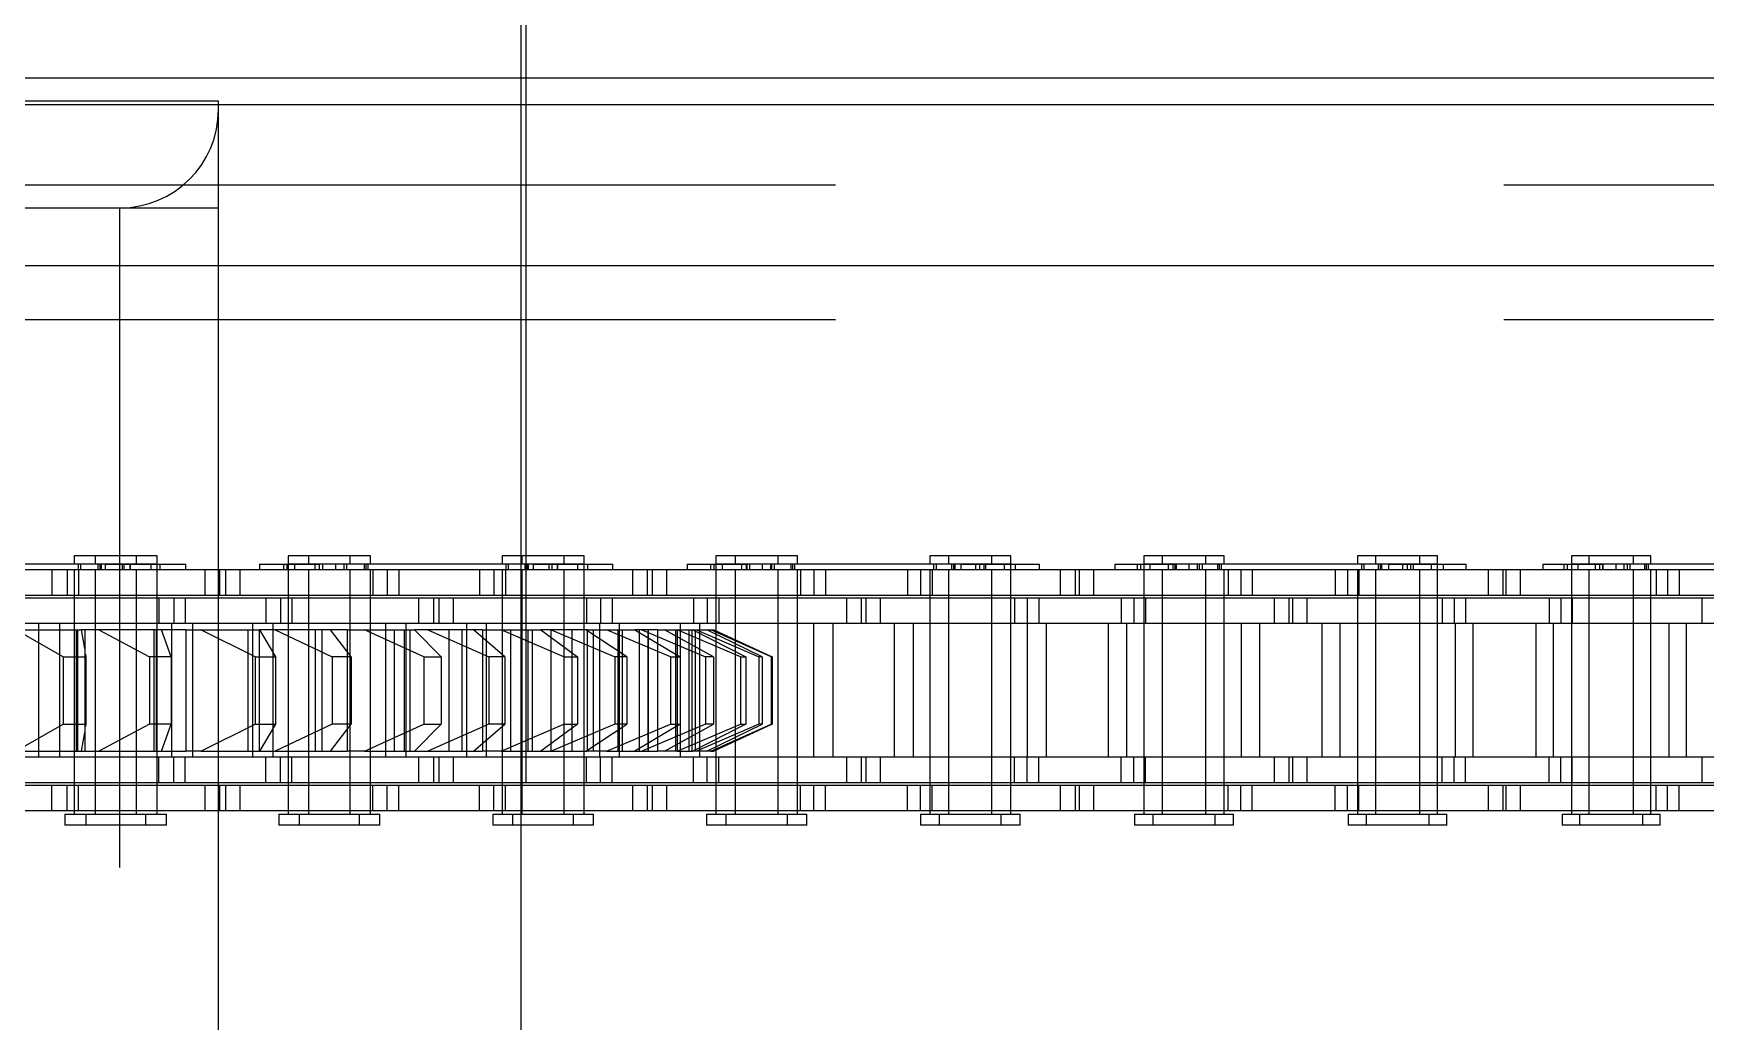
# Model space of a CAD drawing. Header units: metres. Extents: x 0 to 21025, y 0 to 14850.
# Drawn here: x 2113.6 to 2212.8, y 9281.7 to 9340.4 of the extents above; entities that cross this region are included whole.
import ezdxf

# ---------------------------------------------------------------- set-up
doc = ezdxf.new("R2010")
doc.units = ezdxf.units.M
doc.header["$LTSCALE"] = 25
doc.linetypes.add('HIDDEN2', pattern=[4.7625, 3.175, -1.5875])
for name, color, linetype in [('SL1', 8, 'Continuous'), ('SL4', 4, 'Continuous'), ('ST1', 7, 'HIDDEN2')]:
    doc.layers.add(name, color=color, linetype=linetype)

msp = doc.modelspace()

# ---------------------------------------------------------------- linework, layer by layer
at = {"layer": 'SL1'}
msp.add_line((2142.517, 9229.634), (2142.517, 9379.634), dxfattribs=at)
at = {"layer": 'SL4'}
for p, q in [((2251.996, 9337.741), (1961.996, 9337.741)), ((2875.564, 9336.149), (1925.562, 9336.149)), ((2085.802, 9326.624), (2875.564, 9326.624))]:
    msp.add_line(p, q, dxfattribs=at)
at = {"layer": 'ST1'}
for p, q in [((2142.802, 9375.249), (2142.802, 9261.149)), ((2248.996, 9337.741), (1961.996, 9337.741)), ((2124.552, 9336.384), (2061.052, 9336.384)), ((2124.552, 9261.149), (2124.552, 9336.384)), ((2875.564, 9331.386), (1875.564, 9331.386)), ((2073.252, 9330.034), (2118.702, 9330.034)), ((2118.702, 9330.034), (2124.552, 9330.034)), ((2118.702, 9052.734), (2118.702, 9330.034)), ((2085.802, 9326.624), (2875.564, 9326.624)), ((2875.564, 9323.386), (1875.564, 9323.386)), ((2117.831, 9308.873), (2105.131, 9308.873)), ((2119.676, 9309.384), (2115.986, 9309.384)), ((2115.986, 9309.384), (2115.986, 9308.91)), ((2115.986, 9308.91), (2119.676, 9308.91)), ((2116.212, 9308.873), (2116.212, 9308.541)), ((2116.355, 9308.91), (2116.355, 9308.541)), ((2117.225, 9309.384), (2117.225, 9308.91)), ((2117.394, 9308.873), (2117.394, 9308.541)), ((2117.516, 9308.873), (2117.516, 9308.541)), ((2117.594, 9308.91), (2117.594, 9308.541)), ((2117.831, 9308.873), (2117.831, 9308.541)), ((2117.831, 9308.873), (2121.061, 9308.873)), ((2118.826, 9308.873), (2118.826, 9308.541)), ((2118.938, 9308.873), (2118.938, 9308.541)), ((2119.307, 9308.541), (2119.307, 9308.91)), ((2119.314, 9308.873), (2119.314, 9308.541)), ((2120.915, 9309.384), (2119.676, 9309.384)), ((2119.676, 9308.91), (2119.676, 9309.384)), ((2119.676, 9308.91), (2120.911, 9308.91)), ((2120.546, 9308.541), (2120.546, 9308.91)), ((2120.911, 9308.91), (2120.915, 9308.91)), ((2120.915, 9308.91), (2120.915, 9309.384)), ((2120.915, 9307.021), (2120.915, 9308.873)), ((2121.061, 9308.873), (2122.622, 9308.873)), ((2121.061, 9308.873), (2121.061, 9308.541)), ((2122.622, 9308.541), (2122.622, 9308.873)), ((2126.979, 9308.873), (2130.531, 9308.873)), ((2126.979, 9308.873), (2126.979, 9308.541)), ((2128.416, 9308.873), (2128.416, 9308.541)), ((2128.618, 9308.873), (2128.618, 9308.541)), ((2132.376, 9309.384), (2128.686, 9309.384)), ((2128.686, 9309.384), (2128.686, 9308.91)), ((2128.686, 9308.91), (2132.376, 9308.91)), ((2128.686, 9308.873), (2128.686, 9307.021)), ((2129.055, 9308.91), (2129.055, 9308.541)), ((2129.895, 9309.384), (2129.895, 9308.91)), ((2130.264, 9308.91), (2130.264, 9308.541)), ((2130.531, 9308.873), (2130.531, 9308.541)), ((2143.231, 9308.873), (2130.531, 9308.873)), ((2130.534, 9308.873), (2130.534, 9308.541)), ((2130.737, 9308.873), (2130.737, 9308.541)), ((2131.496, 9308.873), (2131.496, 9308.541)), ((2131.984, 9308.873), (2131.984, 9308.541)), ((2132.007, 9308.541), (2132.007, 9308.91)), ((2132.15, 9308.873), (2132.15, 9308.541)), ((2133.585, 9309.384), (2132.376, 9309.384)), ((2132.376, 9308.91), (2132.376, 9309.384)), ((2132.376, 9308.91), (2133.581, 9308.91)), ((2133.216, 9308.541), (2133.216, 9308.91)), ((2133.294, 9308.873), (2133.294, 9308.541)), ((2133.416, 9308.873), (2133.416, 9308.541)), ((2133.581, 9308.91), (2133.585, 9308.91)), ((2133.585, 9308.91), (2133.585, 9309.384)), ((2145.076, 9309.384), (2141.386, 9309.384)), ((2141.386, 9309.384), (2141.386, 9308.91)), ((2141.386, 9308.91), (2145.076, 9308.91)), ((2141.612, 9308.873), (2141.612, 9308.541)), ((2141.755, 9308.91), (2141.755, 9308.541)), ((2142.565, 9309.384), (2142.565, 9308.91)), ((2142.734, 9308.873), (2142.734, 9308.541)), ((2142.856, 9308.873), (2142.856, 9308.541)), ((2142.934, 9308.91), (2142.934, 9308.541)), ((2143.231, 9308.873), (2143.231, 9308.541)), ((2143.231, 9308.873), (2146.461, 9308.873)), ((2144.166, 9308.873), (2144.166, 9308.541)), ((2144.338, 9308.873), (2144.338, 9308.541)), ((2144.654, 9308.873), (2144.654, 9308.541)), ((2144.707, 9308.541), (2144.707, 9308.91)), ((2146.255, 9309.384), (2145.076, 9309.384)), ((2145.076, 9308.91), (2145.076, 9309.384)), ((2145.076, 9308.91), (2146.251, 9308.91)), ((2145.886, 9308.541), (2145.886, 9308.91)), ((2146.251, 9308.91), (2146.255, 9308.91)), ((2146.255, 9308.91), (2146.255, 9309.384)), ((2146.255, 9307.021), (2146.255, 9308.873)), ((2146.461, 9308.873), (2146.461, 9308.541)), ((2146.461, 9308.873), (2147.962, 9308.873)), ((2147.962, 9308.541), (2147.962, 9308.873)), ((2152.379, 9308.873), (2155.931, 9308.873)), ((2152.379, 9308.873), (2152.379, 9308.541)), ((2153.756, 9308.873), (2153.756, 9308.541)), ((2153.958, 9308.873), (2153.958, 9308.541)), ((2157.776, 9309.384), (2154.086, 9309.384)), ((2154.086, 9309.384), (2154.086, 9308.91)), ((2154.086, 9308.91), (2157.776, 9308.91)), ((2154.086, 9308.873), (2154.086, 9307.021)), ((2154.455, 9308.91), (2154.455, 9308.541)), ((2155.235, 9309.384), (2155.235, 9308.91)), ((2155.604, 9308.91), (2155.604, 9308.541)), ((2155.874, 9308.873), (2155.874, 9308.541)), ((2155.931, 9308.873), (2155.931, 9308.541)), ((2168.631, 9308.873), (2155.931, 9308.873)), ((2156.077, 9308.873), (2156.077, 9308.541)), ((2156.836, 9308.873), (2156.836, 9308.541)), ((2157.324, 9308.873), (2157.324, 9308.541)), ((2157.407, 9308.541), (2157.407, 9308.91)), ((2157.55, 9308.873), (2157.55, 9308.541)), ((2158.925, 9309.384), (2157.776, 9309.384)), ((2157.776, 9308.91), (2157.776, 9309.384)), ((2157.776, 9308.91), (2158.921, 9308.91)), ((2158.556, 9308.541), (2158.556, 9308.91)), ((2158.635, 9308.873), (2158.635, 9308.541)), ((2158.756, 9308.873), (2158.756, 9308.541)), ((2158.921, 9308.91), (2158.925, 9308.91)), ((2158.925, 9308.91), (2158.925, 9309.384)), ((2170.476, 9309.384), (2166.786, 9309.384)), ((2166.786, 9309.384), (2166.786, 9308.91)), ((2166.786, 9308.91), (2170.476, 9308.91)), ((2167.012, 9308.873), (2167.012, 9308.541)), ((2167.155, 9308.91), (2167.155, 9308.541)), ((2167.905, 9309.384), (2167.905, 9308.91)), ((2168.074, 9308.873), (2168.074, 9308.541)), ((2168.196, 9308.873), (2168.196, 9308.541)), ((2168.274, 9308.91), (2168.274, 9308.541)), ((2168.631, 9308.873), (2168.631, 9308.541)), ((2168.631, 9308.873), (2171.861, 9308.873)), ((2169.506, 9308.873), (2169.506, 9308.541)), ((2169.738, 9308.873), (2169.738, 9308.541)), ((2169.994, 9308.873), (2169.994, 9308.541)), ((2170.107, 9308.541), (2170.107, 9308.91)), ((2171.595, 9309.384), (2170.476, 9309.384)), ((2170.476, 9308.91), (2170.476, 9309.384)), ((2170.476, 9308.91), (2171.591, 9308.91)), ((2171.226, 9308.541), (2171.226, 9308.91)), ((2171.591, 9308.91), (2171.595, 9308.91)), ((2171.595, 9308.91), (2171.595, 9309.384)), ((2171.595, 9307.021), (2171.595, 9308.873)), ((2171.861, 9308.873), (2171.861, 9308.541)), ((2171.861, 9308.873), (2173.302, 9308.873)), ((2173.302, 9308.541), (2173.302, 9308.873)), ((2177.779, 9308.873), (2181.331, 9308.873)), ((2177.779, 9308.873), (2177.779, 9308.541)), ((2179.096, 9308.873), (2179.096, 9308.541)), ((2179.298, 9308.873), (2179.298, 9308.541)), ((2183.176, 9309.384), (2179.486, 9309.384)), ((2179.486, 9309.384), (2179.486, 9308.91)), ((2179.486, 9308.91), (2183.176, 9308.91)), ((2179.486, 9308.873), (2179.486, 9307.021)), ((2179.855, 9308.91), (2179.855, 9308.541)), ((2180.575, 9309.384), (2180.575, 9308.91)), ((2180.944, 9308.91), (2180.944, 9308.541)), ((2181.214, 9308.873), (2181.214, 9308.541)), ((2181.331, 9308.873), (2181.331, 9308.541)), ((2194.031, 9308.873), (2181.331, 9308.873)), ((2181.417, 9308.873), (2181.417, 9308.541)), ((2182.176, 9308.873), (2182.176, 9308.541)), ((2182.664, 9308.873), (2182.664, 9308.541)), ((2182.807, 9308.541), (2182.807, 9308.91)), ((2182.95, 9308.873), (2182.95, 9308.541)), ((2184.265, 9309.384), (2183.176, 9309.384)), ((2183.176, 9308.91), (2183.176, 9309.384)), ((2183.176, 9308.91), (2184.261, 9308.91)), ((2183.896, 9308.541), (2183.896, 9308.91)), ((2183.975, 9308.873), (2183.975, 9308.541)), ((2184.096, 9308.873), (2184.096, 9308.541)), ((2184.261, 9308.91), (2184.265, 9308.91)), ((2184.265, 9308.91), (2184.265, 9309.384)), ((2195.876, 9309.384), (2192.186, 9309.384)), ((2192.186, 9309.384), (2192.186, 9308.91)), ((2192.186, 9308.91), (2195.876, 9308.91)), ((2192.412, 9308.873), (2192.412, 9308.541)), ((2192.555, 9308.91), (2192.555, 9308.541)), ((2193.245, 9309.384), (2193.245, 9308.91)), ((2193.414, 9308.873), (2193.414, 9308.541)), ((2193.536, 9308.873), (2193.536, 9308.541)), ((2193.614, 9308.91), (2193.614, 9308.541)), ((2194.031, 9308.873), (2194.031, 9308.541)), ((2194.031, 9308.873), (2197.261, 9308.873)), ((2194.846, 9308.873), (2194.846, 9308.541)), ((2195.138, 9308.873), (2195.138, 9308.541)), ((2195.334, 9308.873), (2195.334, 9308.541)), ((2195.507, 9308.541), (2195.507, 9308.91)), ((2196.935, 9309.384), (2195.876, 9309.384)), ((2195.876, 9308.91), (2195.876, 9309.384)), ((2195.876, 9308.91), (2196.931, 9308.91)), ((2196.566, 9308.541), (2196.566, 9308.91)), ((2196.931, 9308.91), (2196.935, 9308.91)), ((2196.935, 9308.91), (2196.935, 9309.384)), ((2196.935, 9307.021), (2196.935, 9308.873)), ((2197.261, 9308.873), (2198.642, 9308.873)), ((2197.261, 9308.873), (2197.261, 9308.541)), ((2198.642, 9308.541), (2198.642, 9308.873)), ((2203.179, 9308.873), (2206.731, 9308.873)), ((2203.179, 9308.873), (2203.179, 9308.541)), ((2204.436, 9308.873), (2204.436, 9308.541)), ((2204.638, 9308.873), (2204.638, 9308.541)), ((2208.576, 9309.384), (2204.886, 9309.384)), ((2204.886, 9309.384), (2204.886, 9308.91)), ((2204.886, 9308.91), (2208.576, 9308.91)), ((2204.886, 9308.873), (2204.886, 9307.021)), ((2205.255, 9308.91), (2205.255, 9308.541)), ((2205.915, 9309.384), (2205.915, 9308.91)), ((2206.284, 9308.91), (2206.284, 9308.541)), ((2206.554, 9308.873), (2206.554, 9308.541)), ((2206.731, 9308.873), (2206.731, 9308.541)), ((2219.431, 9308.873), (2206.731, 9308.873)), ((2206.757, 9308.873), (2206.757, 9308.541)), ((2207.516, 9308.873), (2207.516, 9308.541)), ((2208.004, 9308.873), (2208.004, 9308.541)), ((2208.207, 9308.541), (2208.207, 9308.91)), ((2208.35, 9308.873), (2208.35, 9308.541)), ((2209.605, 9309.384), (2208.576, 9309.384)), ((2208.576, 9308.91), (2208.576, 9309.384)), ((2208.576, 9308.91), (2209.601, 9308.91)), ((2209.236, 9308.541), (2209.236, 9308.91)), ((2209.315, 9308.873), (2209.315, 9308.541)), ((2209.436, 9308.873), (2209.436, 9308.541)), ((2209.601, 9308.91), (2209.605, 9308.91)), ((2209.605, 9308.91), (2209.605, 9309.384)), ((2114.656, 9308.541), (2108.306, 9308.541)), ((2114.656, 9308.541), (2114.656, 9307.021)), ((2123.751, 9308.541), (2114.656, 9308.541)), ((2115.559, 9308.541), (2115.559, 9307.021)), ((2115.986, 9308.541), (2115.986, 9307.021)), ((2115.986, 9308.541), (2115.986, 9294.042)), ((2116.246, 9308.541), (2116.246, 9307.021)), ((2117.225, 9308.541), (2117.225, 9307.021)), ((2117.225, 9308.541), (2117.225, 9294.042)), ((2119.676, 9307.021), (2119.676, 9308.541)), ((2119.676, 9294.042), (2119.676, 9308.541)), ((2120.915, 9294.042), (2120.915, 9308.541)), ((2124.611, 9308.541), (2123.751, 9308.541)), ((2123.751, 9307.021), (2123.751, 9308.541)), ((2133.706, 9308.541), (2124.611, 9308.541)), ((2124.611, 9308.541), (2124.611, 9307.021)), ((2124.99, 9307.021), (2124.99, 9308.541)), ((2125.82, 9308.541), (2125.82, 9307.021)), ((2128.686, 9308.541), (2128.686, 9294.042)), ((2129.895, 9308.541), (2129.895, 9307.021)), ((2129.895, 9308.541), (2129.895, 9294.042)), ((2132.376, 9307.021), (2132.376, 9308.541)), ((2132.376, 9294.042), (2132.376, 9308.541)), ((2133.585, 9307.021), (2133.585, 9308.541)), ((2133.585, 9294.042), (2133.585, 9308.541)), ((2133.706, 9308.541), (2133.706, 9307.021)), ((2140.056, 9308.541), (2133.706, 9308.541)), ((2134.564, 9308.541), (2134.564, 9307.021)), ((2135.251, 9308.541), (2135.251, 9307.021)), ((2140.056, 9308.541), (2140.056, 9307.021)), ((2149.151, 9308.541), (2140.056, 9308.541)), ((2140.899, 9308.541), (2140.899, 9307.021)), ((2141.386, 9308.541), (2141.386, 9307.021)), ((2141.386, 9308.541), (2141.386, 9294.042)), ((2141.586, 9308.541), (2141.586, 9307.021)), ((2142.565, 9308.541), (2142.565, 9307.021)), ((2142.565, 9308.541), (2142.565, 9294.042)), ((2145.076, 9307.021), (2145.076, 9308.541)), ((2145.076, 9294.042), (2145.076, 9308.541)), ((2146.255, 9294.042), (2146.255, 9308.541)), ((2150.011, 9308.541), (2149.151, 9308.541)), ((2149.151, 9307.021), (2149.151, 9308.541)), ((2159.106, 9308.541), (2150.011, 9308.541)), ((2150.011, 9308.541), (2150.011, 9307.021)), ((2150.33, 9307.021), (2150.33, 9308.541)), ((2151.16, 9308.541), (2151.16, 9307.021)), ((2154.086, 9308.541), (2154.086, 9294.042)), ((2155.235, 9308.541), (2155.235, 9307.021)), ((2155.235, 9308.541), (2155.235, 9294.042)), ((2157.776, 9307.021), (2157.776, 9308.541)), ((2157.776, 9294.042), (2157.776, 9308.541)), ((2158.925, 9307.021), (2158.925, 9308.541)), ((2158.925, 9294.042), (2158.925, 9308.541)), ((2159.106, 9308.541), (2159.106, 9307.021)), ((2165.456, 9308.541), (2159.106, 9308.541)), ((2159.904, 9308.541), (2159.904, 9307.021)), ((2160.591, 9308.541), (2160.591, 9307.021)), ((2165.456, 9308.541), (2165.456, 9307.021)), ((2174.551, 9308.541), (2165.456, 9308.541)), ((2166.239, 9308.541), (2166.239, 9307.021)), ((2166.786, 9308.541), (2166.786, 9307.021)), ((2166.786, 9308.541), (2166.786, 9294.042)), ((2166.926, 9308.541), (2166.926, 9307.021)), ((2167.905, 9308.541), (2167.905, 9307.021)), ((2167.905, 9308.541), (2167.905, 9294.042)), ((2170.476, 9307.021), (2170.476, 9308.541)), ((2170.476, 9294.042), (2170.476, 9308.541)), ((2171.595, 9294.042), (2171.595, 9308.541)), ((2175.411, 9308.541), (2174.551, 9308.541)), ((2174.551, 9307.021), (2174.551, 9308.541)), ((2184.506, 9308.541), (2175.411, 9308.541)), ((2175.411, 9308.541), (2175.411, 9307.021)), ((2175.67, 9307.021), (2175.67, 9308.541)), ((2176.5, 9308.541), (2176.5, 9307.021)), ((2179.486, 9308.541), (2179.486, 9294.042)), ((2180.575, 9308.541), (2180.575, 9307.021)), ((2180.575, 9308.541), (2180.575, 9294.042)), ((2183.176, 9307.021), (2183.176, 9308.541)), ((2183.176, 9294.042), (2183.176, 9308.541)), ((2184.265, 9307.021), (2184.265, 9308.541)), ((2184.265, 9294.042), (2184.265, 9308.541)), ((2184.506, 9308.541), (2184.506, 9307.021)), ((2190.856, 9308.541), (2184.506, 9308.541)), ((2185.244, 9308.541), (2185.244, 9307.021)), ((2185.931, 9308.541), (2185.931, 9307.021)), ((2190.856, 9308.541), (2190.856, 9307.021)), ((2199.951, 9308.541), (2190.856, 9308.541)), ((2191.579, 9308.541), (2191.579, 9307.021)), ((2192.186, 9308.541), (2192.186, 9307.021)), ((2192.186, 9308.541), (2192.186, 9294.042)), ((2192.266, 9308.541), (2192.266, 9307.021)), ((2193.245, 9308.541), (2193.245, 9307.021)), ((2193.245, 9308.541), (2193.245, 9294.042)), ((2195.876, 9307.021), (2195.876, 9308.541)), ((2195.876, 9294.042), (2195.876, 9308.541)), ((2196.935, 9294.042), (2196.935, 9308.541)), ((2200.811, 9308.541), (2199.951, 9308.541)), ((2199.951, 9307.021), (2199.951, 9308.541)), ((2209.906, 9308.541), (2200.811, 9308.541)), ((2200.811, 9308.541), (2200.811, 9307.021)), ((2201.01, 9307.021), (2201.01, 9308.541)), ((2201.84, 9308.541), (2201.84, 9307.021)), ((2204.886, 9308.541), (2204.886, 9294.042)), ((2205.915, 9308.541), (2205.915, 9307.021)), ((2205.915, 9308.541), (2205.915, 9294.042)), ((2208.576, 9307.021), (2208.576, 9308.541)), ((2208.576, 9294.042), (2208.576, 9308.541)), ((2209.605, 9307.021), (2209.605, 9308.541)), ((2209.605, 9294.042), (2209.605, 9308.541)), ((2209.906, 9308.541), (2209.906, 9307.021)), ((2216.256, 9308.541), (2209.906, 9308.541)), ((2210.585, 9308.541), (2210.585, 9307.021)), ((2211.271, 9308.541), (2211.271, 9307.021)), ((2114.656, 9307.021), (2108.306, 9307.021)), ((2121.006, 9306.869), (2111.911, 9306.869)), ((2123.751, 9307.021), (2114.656, 9307.021)), ((2115.986, 9306.869), (2115.986, 9305.349)), ((2117.225, 9306.869), (2117.225, 9305.349)), ((2119.676, 9305.349), (2119.676, 9306.869)), ((2120.915, 9305.349), (2120.915, 9306.869)), ((2121.006, 9306.869), (2121.006, 9305.349)), ((2127.356, 9306.869), (2121.006, 9306.869)), ((2121.894, 9306.869), (2121.894, 9305.349)), ((2122.581, 9306.869), (2122.581, 9305.349)), ((2124.611, 9307.021), (2123.751, 9307.021)), ((2133.706, 9307.021), (2124.611, 9307.021)), ((2127.356, 9306.869), (2127.356, 9305.349)), ((2136.451, 9306.869), (2127.356, 9306.869)), ((2128.229, 9306.869), (2128.229, 9305.349)), ((2128.686, 9306.869), (2128.686, 9305.349)), ((2128.916, 9306.869), (2128.916, 9305.349)), ((2129.895, 9306.869), (2129.895, 9305.349)), ((2132.376, 9305.349), (2132.376, 9306.869)), ((2133.585, 9305.349), (2133.585, 9306.869)), ((2140.056, 9307.021), (2133.706, 9307.021)), ((2137.311, 9306.869), (2136.451, 9306.869)), ((2136.451, 9305.349), (2136.451, 9306.869)), ((2146.406, 9306.869), (2137.311, 9306.869)), ((2137.311, 9306.869), (2137.311, 9305.349)), ((2137.66, 9305.349), (2137.66, 9306.869)), ((2138.49, 9306.869), (2138.49, 9305.349)), ((2149.151, 9307.021), (2140.056, 9307.021)), ((2141.386, 9306.869), (2141.386, 9305.349)), ((2142.565, 9306.869), (2142.565, 9305.349)), ((2145.076, 9305.349), (2145.076, 9306.869)), ((2146.255, 9305.349), (2146.255, 9306.869)), ((2146.406, 9306.869), (2146.406, 9305.349)), ((2152.756, 9306.869), (2146.406, 9306.869)), ((2147.234, 9306.869), (2147.234, 9305.349)), ((2147.921, 9306.869), (2147.921, 9305.349)), ((2150.011, 9307.021), (2149.151, 9307.021)), ((2159.106, 9307.021), (2150.011, 9307.021)), ((2152.756, 9306.869), (2152.756, 9305.349)), ((2161.851, 9306.869), (2152.756, 9306.869)), ((2153.569, 9306.869), (2153.569, 9305.349)), ((2154.086, 9306.869), (2154.086, 9305.349)), ((2154.256, 9306.869), (2154.256, 9305.349)), ((2155.235, 9306.869), (2155.235, 9305.349)), ((2157.776, 9305.349), (2157.776, 9306.869)), ((2158.925, 9305.349), (2158.925, 9306.869)), ((2165.456, 9307.021), (2159.106, 9307.021)), ((2162.711, 9306.869), (2161.851, 9306.869)), ((2161.851, 9305.349), (2161.851, 9306.869)), ((2171.806, 9306.869), (2162.711, 9306.869)), ((2162.711, 9306.869), (2162.711, 9305.349)), ((2163, 9305.349), (2163, 9306.869)), ((2163.83, 9306.869), (2163.83, 9305.349)), ((2174.551, 9307.021), (2165.456, 9307.021)), ((2166.786, 9306.869), (2166.786, 9305.349)), ((2167.905, 9306.869), (2167.905, 9305.349)), ((2170.476, 9305.349), (2170.476, 9306.869)), ((2171.595, 9305.349), (2171.595, 9306.869)), ((2171.806, 9306.869), (2171.806, 9305.349)), ((2178.156, 9306.869), (2171.806, 9306.869)), ((2172.574, 9306.869), (2172.574, 9305.349)), ((2173.261, 9306.869), (2173.261, 9305.349)), ((2175.411, 9307.021), (2174.551, 9307.021)), ((2184.506, 9307.021), (2175.411, 9307.021)), ((2178.156, 9306.869), (2178.156, 9305.349)), ((2187.251, 9306.869), (2178.156, 9306.869)), ((2178.909, 9306.869), (2178.909, 9305.349)), ((2179.486, 9306.869), (2179.486, 9305.349)), ((2179.596, 9306.869), (2179.596, 9305.349)), ((2180.575, 9306.869), (2180.575, 9305.349)), ((2183.176, 9305.349), (2183.176, 9306.869)), ((2184.265, 9305.349), (2184.265, 9306.869)), ((2190.856, 9307.021), (2184.506, 9307.021)), ((2188.111, 9306.869), (2187.251, 9306.869)), ((2187.251, 9305.349), (2187.251, 9306.869)), ((2197.206, 9306.869), (2188.111, 9306.869)), ((2188.111, 9306.869), (2188.111, 9305.349)), ((2188.34, 9305.349), (2188.34, 9306.869)), ((2189.17, 9306.869), (2189.17, 9305.349)), ((2199.951, 9307.021), (2190.856, 9307.021)), ((2192.186, 9306.869), (2192.186, 9305.349)), ((2193.245, 9306.869), (2193.245, 9305.349)), ((2195.876, 9305.349), (2195.876, 9306.869)), ((2196.935, 9305.349), (2196.935, 9306.869)), ((2197.206, 9306.869), (2197.206, 9305.349)), ((2203.556, 9306.869), (2197.206, 9306.869)), ((2197.914, 9306.869), (2197.914, 9305.349)), ((2198.601, 9306.869), (2198.601, 9305.349)), ((2200.811, 9307.021), (2199.951, 9307.021)), ((2209.906, 9307.021), (2200.811, 9307.021)), ((2203.556, 9306.869), (2203.556, 9305.349)), ((2212.651, 9306.869), (2203.556, 9306.869)), ((2204.25, 9306.869), (2204.25, 9305.349)), ((2204.886, 9306.869), (2204.886, 9305.349)), ((2204.936, 9306.869), (2204.936, 9305.349)), ((2205.915, 9306.869), (2205.915, 9305.349)), ((2208.576, 9305.349), (2208.576, 9306.869)), ((2209.605, 9305.349), (2209.605, 9306.869)), ((2216.256, 9307.021), (2209.906, 9307.021)), ((2213.511, 9306.869), (2212.651, 9306.869)), ((2212.651, 9305.349), (2212.651, 9306.869)), ((2121.006, 9305.349), (2111.911, 9305.349)), ((2115.331, 9303.384), (2112.515, 9304.984)), ((2112.515, 9304.984), (2116.397, 9304.984)), ((2113.871, 9305.349), (2113.871, 9297.419)), ((2115.11, 9305.349), (2115.11, 9297.419)), ((2115.986, 9305.349), (2115.986, 9297.419)), ((2116.099, 9304.984), (2116.099, 9297.784)), ((2116.174, 9304.984), (2116.174, 9297.784)), ((2116.397, 9304.984), (2116.592, 9303.874)), ((2122.603, 9304.984), (2116.397, 9304.984)), ((2116.622, 9304.984), (2116.622, 9297.784)), ((2117.225, 9305.349), (2117.225, 9297.419)), ((2117.45, 9304.984), (2120.458, 9303.384)), ((2119.676, 9297.419), (2119.676, 9305.349)), ((2120.713, 9304.984), (2120.713, 9297.784)), ((2120.86, 9304.984), (2120.86, 9297.784)), ((2120.915, 9297.419), (2120.915, 9305.349)), ((2127.356, 9305.349), (2121.006, 9305.349)), ((2121.75, 9303.384), (2121.171, 9304.984)), ((2121.791, 9297.419), (2121.791, 9305.349)), ((2122.603, 9304.984), (2122.603, 9297.784)), ((2122.603, 9304.984), (2123.508, 9304.984)), ((2123.03, 9297.419), (2123.03, 9305.349)), ((2126.735, 9303.384), (2123.508, 9304.984)), ((2123.508, 9304.984), (2126.989, 9304.984)), ((2126.291, 9304.984), (2126.291, 9297.784)), ((2126.566, 9304.984), (2126.566, 9297.784)), ((2126.571, 9305.349), (2126.571, 9297.419)), ((2126.965, 9304.984), (2126.965, 9297.784)), ((2126.989, 9304.984), (2127.943, 9303.384)), ((2132.197, 9304.984), (2126.989, 9304.984)), ((2136.451, 9305.349), (2127.356, 9305.349)), ((2127.78, 9305.349), (2127.78, 9297.419)), ((2127.924, 9304.984), (2131.298, 9303.384)), ((2128.686, 9305.349), (2128.686, 9297.419)), ((2129.895, 9305.349), (2129.895, 9297.419)), ((2130.287, 9304.984), (2130.287, 9297.784)), ((2130.688, 9304.984), (2130.688, 9297.784)), ((2132.433, 9303.384), (2131.194, 9304.984)), ((2132.197, 9304.984), (2132.197, 9297.784)), ((2132.197, 9304.984), (2133.217, 9304.984)), ((2132.376, 9297.419), (2132.376, 9305.349)), ((2136.751, 9303.384), (2133.217, 9304.984)), ((2133.217, 9304.984), (2136.185, 9304.984)), ((2133.585, 9297.419), (2133.585, 9305.349)), ((2134.491, 9297.419), (2134.491, 9305.349)), ((2134.98, 9304.984), (2134.98, 9297.784)), ((2135.577, 9304.984), (2135.577, 9297.784)), ((2135.7, 9297.419), (2135.7, 9305.349)), ((2135.912, 9304.984), (2135.912, 9297.784)), ((2136.185, 9304.984), (2137.781, 9303.384)), ((2140.228, 9304.984), (2136.185, 9304.984)), ((2137.311, 9305.349), (2136.451, 9305.349)), ((2136.972, 9304.984), (2140.604, 9303.384)), ((2146.406, 9305.349), (2137.311, 9305.349)), ((2138.23, 9304.984), (2138.23, 9297.784)), ((2139.001, 9304.984), (2139.001, 9297.784)), ((2139.271, 9305.349), (2139.271, 9297.419)), ((2141.546, 9303.384), (2139.685, 9304.984)), ((2140.228, 9304.984), (2140.228, 9297.784)), ((2140.228, 9304.984), (2141.331, 9304.984)), ((2140.45, 9305.349), (2140.45, 9297.419)), ((2145.057, 9303.384), (2141.331, 9304.984)), ((2141.331, 9304.984), (2143.69, 9304.984)), ((2141.386, 9305.349), (2141.386, 9297.419)), ((2141.889, 9304.984), (2141.889, 9297.784)), ((2142.565, 9305.349), (2142.565, 9297.419)), ((2142.915, 9304.984), (2142.915, 9297.784)), ((2143.176, 9304.984), (2143.176, 9297.784)), ((2143.69, 9304.984), (2145.876, 9303.384)), ((2146.438, 9304.984), (2143.69, 9304.984)), ((2144.288, 9304.984), (2144.288, 9297.784)), ((2144.304, 9304.984), (2148.077, 9303.384)), ((2145.076, 9297.419), (2145.076, 9305.349)), ((2145.532, 9304.984), (2145.532, 9297.784)), ((2146.255, 9297.419), (2146.255, 9305.349)), ((2148.795, 9303.384), (2146.372, 9304.984)), ((2152.756, 9305.349), (2146.406, 9305.349)), ((2146.438, 9304.984), (2146.438, 9297.784)), ((2146.438, 9304.984), (2147.587, 9304.984)), ((2146.794, 9304.984), (2146.794, 9297.784)), ((2147.191, 9297.419), (2147.191, 9305.349)), ((2151.387, 9303.384), (2147.587, 9304.984)), ((2147.587, 9304.984), (2149.263, 9304.984)), ((2148.265, 9304.984), (2148.265, 9297.784)), ((2148.346, 9304.984), (2148.346, 9297.784)), ((2148.37, 9297.419), (2148.37, 9305.349)), ((2148.525, 9304.984), (2148.525, 9297.784)), ((2149.263, 9304.984), (2151.969, 9303.384)), ((2150.627, 9304.984), (2149.263, 9304.984)), ((2149.539, 9304.984), (2149.539, 9297.784)), ((2149.683, 9304.984), (2153.477, 9303.384)), ((2150.035, 9304.984), (2150.035, 9297.784)), ((2150.072, 9304.984), (2150.072, 9297.784)), ((2150.627, 9304.984), (2150.627, 9297.784)), ((2150.627, 9304.984), (2151.786, 9304.984)), ((2153.948, 9303.384), (2151.041, 9304.984)), ((2151.695, 9304.984), (2151.695, 9297.784)), ((2155.537, 9303.384), (2151.786, 9304.984)), ((2151.786, 9304.984), (2152.724, 9304.984)), ((2151.786, 9304.984), (2151.786, 9297.784)), ((2151.971, 9305.349), (2151.971, 9297.419)), ((2152.474, 9304.984), (2152.474, 9297.784)), ((2152.661, 9304.984), (2152.661, 9297.784)), ((2152.661, 9304.984), (2153.792, 9304.984)), ((2152.724, 9304.984), (2155.863, 9303.384)), ((2161.851, 9305.349), (2152.756, 9305.349)), ((2152.854, 9304.984), (2152.854, 9297.784)), ((2152.937, 9304.984), (2156.629, 9303.384)), ((2153.12, 9305.349), (2153.12, 9297.419)), ((2156.839, 9303.384), (2153.541, 9304.984)), ((2157.374, 9303.384), (2153.792, 9304.984)), ((2153.792, 9304.984), (2153.962, 9304.984)), ((2153.962, 9304.984), (2157.433, 9303.384)), ((2154.086, 9305.349), (2154.086, 9297.419)), ((2155.235, 9305.349), (2155.235, 9297.419)), ((2157.776, 9297.419), (2157.776, 9305.349)), ((2158.925, 9297.419), (2158.925, 9305.349)), ((2159.891, 9297.419), (2159.891, 9305.349)), ((2161.04, 9297.419), (2161.04, 9305.349)), ((2162.711, 9305.349), (2161.851, 9305.349)), ((2171.806, 9305.349), (2162.711, 9305.349)), ((2164.671, 9305.349), (2164.671, 9297.419)), ((2165.79, 9305.349), (2165.79, 9297.419)), ((2166.786, 9305.349), (2166.786, 9297.419)), ((2167.905, 9305.349), (2167.905, 9297.419)), ((2170.476, 9297.419), (2170.476, 9305.349)), ((2171.595, 9297.419), (2171.595, 9305.349)), ((2178.156, 9305.349), (2171.806, 9305.349)), ((2172.591, 9297.419), (2172.591, 9305.349)), ((2173.71, 9297.419), (2173.71, 9305.349)), ((2177.371, 9305.349), (2177.371, 9297.419)), ((2187.251, 9305.349), (2178.156, 9305.349)), ((2178.46, 9305.349), (2178.46, 9297.419)), ((2179.486, 9305.349), (2179.486, 9297.419)), ((2180.575, 9305.349), (2180.575, 9297.419)), ((2183.176, 9297.419), (2183.176, 9305.349)), ((2184.265, 9297.419), (2184.265, 9305.349)), ((2185.291, 9297.419), (2185.291, 9305.349)), ((2186.38, 9297.419), (2186.38, 9305.349)), ((2188.111, 9305.349), (2187.251, 9305.349)), ((2197.206, 9305.349), (2188.111, 9305.349)), ((2190.071, 9305.349), (2190.071, 9297.419)), ((2191.13, 9305.349), (2191.13, 9297.419)), ((2192.186, 9305.349), (2192.186, 9297.419)), ((2193.245, 9305.349), (2193.245, 9297.419)), ((2195.876, 9297.419), (2195.876, 9305.349)), ((2196.935, 9297.419), (2196.935, 9305.349)), ((2203.556, 9305.349), (2197.206, 9305.349)), ((2197.991, 9297.419), (2197.991, 9305.349)), ((2199.05, 9297.419), (2199.05, 9305.349)), ((2202.771, 9305.349), (2202.771, 9297.419)), ((2212.651, 9305.349), (2203.556, 9305.349)), ((2203.8, 9305.349), (2203.8, 9297.419)), ((2204.886, 9305.349), (2204.886, 9297.419)), ((2205.915, 9305.349), (2205.915, 9297.419)), ((2208.576, 9297.419), (2208.576, 9305.349)), ((2209.605, 9297.419), (2209.605, 9305.349)), ((2210.691, 9297.419), (2210.691, 9305.349)), ((2211.72, 9297.419), (2211.72, 9305.349)), ((2213.511, 9305.349), (2212.651, 9305.349)), ((2115.331, 9303.384), (2115.331, 9299.384)), ((2115.331, 9303.384), (2116.679, 9303.384)), ((2116.653, 9303.529), (2116.679, 9303.384)), ((2116.679, 9303.384), (2116.679, 9299.384)), ((2116.682, 9299.238), (2116.682, 9303.529)), ((2120.458, 9303.384), (2120.458, 9299.384)), ((2121.75, 9303.384), (2120.458, 9303.384)), ((2121.75, 9303.384), (2121.75, 9299.384)), ((2126.735, 9303.384), (2126.735, 9299.384)), ((2126.735, 9303.384), (2127.943, 9303.384)), ((2127.943, 9303.384), (2127.943, 9299.384)), ((2131.298, 9303.384), (2131.298, 9299.384)), ((2132.433, 9303.384), (2131.298, 9303.384)), ((2132.433, 9303.384), (2132.433, 9299.384)), ((2136.751, 9303.384), (2136.751, 9299.384)), ((2136.751, 9303.384), (2137.781, 9303.384)), ((2137.781, 9303.384), (2137.781, 9299.384)), ((2140.604, 9303.384), (2140.604, 9299.384)), ((2141.546, 9303.384), (2140.604, 9303.384)), ((2141.546, 9303.384), (2141.546, 9299.384)), ((2145.057, 9303.384), (2145.057, 9299.384)), ((2145.057, 9303.384), (2145.876, 9303.384)), ((2145.876, 9303.384), (2145.876, 9299.384)), ((2148.795, 9303.384), (2148.077, 9303.384)), ((2148.077, 9303.384), (2148.077, 9299.384)), ((2148.795, 9303.384), (2148.795, 9299.384)), ((2151.387, 9303.384), (2151.387, 9299.384)), ((2151.387, 9303.384), (2151.969, 9303.384)), ((2151.969, 9303.384), (2151.969, 9299.384)), ((2153.948, 9303.384), (2153.477, 9303.384)), ((2153.477, 9303.384), (2153.477, 9299.384)), ((2153.948, 9303.384), (2153.948, 9299.384)), ((2155.537, 9303.384), (2155.537, 9299.384)), ((2155.537, 9303.384), (2155.863, 9303.384)), ((2155.863, 9303.384), (2155.863, 9299.384)), ((2156.839, 9303.384), (2156.629, 9303.384)), ((2156.629, 9303.384), (2156.629, 9299.384)), ((2156.839, 9303.384), (2156.839, 9299.384)), ((2157.374, 9303.384), (2157.374, 9299.384)), ((2157.374, 9303.384), (2157.433, 9303.384)), ((2157.433, 9303.384), (2157.433, 9299.384)), ((2112.515, 9297.784), (2115.331, 9299.384)), ((2115.331, 9299.384), (2116.679, 9299.384)), ((2116.592, 9298.893), (2116.397, 9297.784)), ((2116.679, 9299.384), (2116.653, 9299.238)), ((2120.458, 9299.384), (2117.45, 9297.784)), ((2121.75, 9299.384), (2120.458, 9299.384)), ((2121.171, 9297.784), (2121.75, 9299.384)), ((2123.508, 9297.784), (2126.735, 9299.384)), ((2126.735, 9299.384), (2127.943, 9299.384)), ((2127.943, 9299.384), (2126.989, 9297.784)), ((2131.298, 9299.384), (2127.924, 9297.784)), ((2131.194, 9297.784), (2132.433, 9299.384)), ((2132.433, 9299.384), (2131.298, 9299.384)), ((2133.217, 9297.784), (2136.751, 9299.384)), ((2137.781, 9299.384), (2136.185, 9297.784)), ((2136.751, 9299.384), (2137.781, 9299.384)), ((2140.604, 9299.384), (2136.972, 9297.784)), ((2139.685, 9297.784), (2141.546, 9299.384)), ((2141.546, 9299.384), (2140.604, 9299.384)), ((2141.331, 9297.784), (2145.057, 9299.384)), ((2145.876, 9299.384), (2143.69, 9297.784)), ((2148.077, 9299.384), (2144.304, 9297.784)), ((2145.057, 9299.384), (2145.876, 9299.384)), ((2146.372, 9297.784), (2148.795, 9299.384)), ((2147.587, 9297.784), (2151.387, 9299.384)), ((2148.795, 9299.384), (2148.077, 9299.384)), ((2151.969, 9299.384), (2149.263, 9297.784)), ((2153.477, 9299.384), (2149.683, 9297.784)), ((2151.041, 9297.784), (2153.948, 9299.384)), ((2151.387, 9299.384), (2151.969, 9299.384)), ((2151.786, 9297.784), (2155.537, 9299.384)), ((2155.863, 9299.384), (2152.724, 9297.784)), ((2156.629, 9299.384), (2152.937, 9297.784)), ((2153.948, 9299.384), (2153.477, 9299.384)), ((2153.541, 9297.784), (2156.839, 9299.384)), ((2153.792, 9297.784), (2157.374, 9299.384)), ((2157.433, 9299.384), (2153.962, 9297.784)), ((2155.537, 9299.384), (2155.863, 9299.384)), ((2156.839, 9299.384), (2156.629, 9299.384)), ((2157.374, 9299.384), (2157.433, 9299.384)), ((2121.006, 9297.419), (2111.911, 9297.419)), ((2112.515, 9297.784), (2116.397, 9297.784)), ((2115.986, 9297.419), (2115.986, 9295.899)), ((2116.397, 9297.784), (2122.603, 9297.784)), ((2117.225, 9297.419), (2117.225, 9295.899)), ((2119.676, 9295.899), (2119.676, 9297.419)), ((2120.915, 9295.899), (2120.915, 9297.419)), ((2121.006, 9295.899), (2121.006, 9297.419)), ((2127.356, 9297.419), (2121.006, 9297.419)), ((2121.894, 9295.899), (2121.894, 9297.419)), ((2122.581, 9295.899), (2122.581, 9297.419)), ((2123.508, 9297.784), (2122.603, 9297.784)), ((2123.508, 9297.784), (2126.989, 9297.784)), ((2126.989, 9297.784), (2132.197, 9297.784)), ((2127.356, 9295.899), (2127.356, 9297.419)), ((2136.451, 9297.419), (2127.356, 9297.419)), ((2128.229, 9295.899), (2128.229, 9297.419)), ((2128.686, 9297.419), (2128.686, 9295.899)), ((2128.916, 9295.899), (2128.916, 9297.419)), ((2129.895, 9297.419), (2129.895, 9295.899)), ((2133.217, 9297.784), (2132.197, 9297.784)), ((2132.376, 9295.899), (2132.376, 9297.419)), ((2133.217, 9297.784), (2136.185, 9297.784)), ((2133.585, 9295.899), (2133.585, 9297.419)), ((2136.185, 9297.784), (2140.228, 9297.784)), ((2137.311, 9297.419), (2136.451, 9297.419)), ((2136.451, 9295.899), (2136.451, 9297.419)), ((2146.406, 9297.419), (2137.311, 9297.419)), ((2137.311, 9297.419), (2137.311, 9295.899)), ((2137.66, 9295.899), (2137.66, 9297.419)), ((2138.49, 9297.419), (2138.49, 9295.899)), ((2141.331, 9297.784), (2140.228, 9297.784)), ((2141.331, 9297.784), (2143.69, 9297.784)), ((2141.386, 9297.419), (2141.386, 9295.899)), ((2142.565, 9297.419), (2142.565, 9295.899)), ((2143.69, 9297.784), (2146.438, 9297.784)), ((2145.076, 9295.899), (2145.076, 9297.419)), ((2146.255, 9295.899), (2146.255, 9297.419)), ((2146.406, 9295.899), (2146.406, 9297.419)), ((2152.756, 9297.419), (2146.406, 9297.419)), ((2147.587, 9297.784), (2146.438, 9297.784)), ((2147.234, 9295.899), (2147.234, 9297.419)), ((2147.587, 9297.784), (2149.263, 9297.784)), ((2147.921, 9295.899), (2147.921, 9297.419)), ((2149.263, 9297.784), (2150.627, 9297.784)), ((2151.786, 9297.784), (2150.627, 9297.784)), ((2151.786, 9297.784), (2152.724, 9297.784)), ((2153.792, 9297.784), (2152.661, 9297.784)), ((2152.756, 9295.899), (2152.756, 9297.419)), ((2161.851, 9297.419), (2152.756, 9297.419)), ((2153.569, 9295.899), (2153.569, 9297.419)), ((2153.792, 9297.784), (2153.962, 9297.784)), ((2154.086, 9297.419), (2154.086, 9295.899)), ((2154.256, 9295.899), (2154.256, 9297.419)), ((2155.235, 9297.419), (2155.235, 9295.899)), ((2157.776, 9295.899), (2157.776, 9297.419)), ((2158.925, 9295.899), (2158.925, 9297.419)), ((2162.711, 9297.419), (2161.851, 9297.419)), ((2161.851, 9295.899), (2161.851, 9297.419)), ((2171.806, 9297.419), (2162.711, 9297.419)), ((2162.711, 9297.419), (2162.711, 9295.899)), ((2163, 9295.899), (2163, 9297.419)), ((2163.83, 9297.419), (2163.83, 9295.899)), ((2166.786, 9297.419), (2166.786, 9295.899)), ((2167.905, 9297.419), (2167.905, 9295.899)), ((2170.476, 9295.899), (2170.476, 9297.419)), ((2171.595, 9295.899), (2171.595, 9297.419)), ((2171.806, 9295.899), (2171.806, 9297.419)), ((2178.156, 9297.419), (2171.806, 9297.419)), ((2172.574, 9295.899), (2172.574, 9297.419)), ((2173.261, 9295.899), (2173.261, 9297.419)), ((2178.156, 9295.899), (2178.156, 9297.419)), ((2187.251, 9297.419), (2178.156, 9297.419)), ((2178.909, 9295.899), (2178.909, 9297.419)), ((2179.486, 9297.419), (2179.486, 9295.899)), ((2179.596, 9295.899), (2179.596, 9297.419)), ((2180.575, 9297.419), (2180.575, 9295.899)), ((2183.176, 9295.899), (2183.176, 9297.419)), ((2184.265, 9295.899), (2184.265, 9297.419)), ((2188.111, 9297.419), (2187.251, 9297.419)), ((2187.251, 9295.899), (2187.251, 9297.419)), ((2197.206, 9297.419), (2188.111, 9297.419)), ((2188.111, 9297.419), (2188.111, 9295.899)), ((2188.34, 9295.899), (2188.34, 9297.419)), ((2189.17, 9297.419), (2189.17, 9295.899)), ((2192.186, 9297.419), (2192.186, 9295.899)), ((2193.245, 9297.419), (2193.245, 9295.899)), ((2195.876, 9295.899), (2195.876, 9297.419)), ((2196.935, 9295.899), (2196.935, 9297.419)), ((2197.206, 9295.899), (2197.206, 9297.419)), ((2203.556, 9297.419), (2197.206, 9297.419)), ((2197.914, 9295.899), (2197.914, 9297.419)), ((2198.601, 9295.899), (2198.601, 9297.419)), ((2203.556, 9295.899), (2203.556, 9297.419)), ((2212.651, 9297.419), (2203.556, 9297.419)), ((2204.25, 9295.899), (2204.25, 9297.419)), ((2204.886, 9297.419), (2204.886, 9295.899)), ((2204.936, 9295.899), (2204.936, 9297.419)), ((2205.915, 9297.419), (2205.915, 9295.899)), ((2208.576, 9295.899), (2208.576, 9297.419)), ((2209.605, 9295.899), (2209.605, 9297.419)), ((2213.511, 9297.419), (2212.651, 9297.419)), ((2212.651, 9295.899), (2212.651, 9297.419)), ((2121.006, 9295.899), (2111.911, 9295.899)), ((2127.356, 9295.899), (2121.006, 9295.899)), ((2136.451, 9295.899), (2127.356, 9295.899)), ((2137.311, 9295.899), (2136.451, 9295.899)), ((2146.406, 9295.899), (2137.311, 9295.899)), ((2152.756, 9295.899), (2146.406, 9295.899)), ((2161.851, 9295.899), (2152.756, 9295.899)), ((2162.711, 9295.899), (2161.851, 9295.899)), ((2171.806, 9295.899), (2162.711, 9295.899)), ((2178.156, 9295.899), (2171.806, 9295.899)), ((2187.251, 9295.899), (2178.156, 9295.899)), ((2188.111, 9295.899), (2187.251, 9295.899)), ((2197.206, 9295.899), (2188.111, 9295.899)), ((2203.556, 9295.899), (2197.206, 9295.899)), ((2212.651, 9295.899), (2203.556, 9295.899)), ((2213.511, 9295.899), (2212.651, 9295.899)), ((2114.656, 9295.747), (2108.306, 9295.747)), ((2114.656, 9294.227), (2114.656, 9295.747)), ((2123.751, 9295.747), (2114.656, 9295.747)), ((2115.559, 9294.227), (2115.559, 9295.747)), ((2115.986, 9295.747), (2115.986, 9294.227)), ((2116.246, 9294.227), (2116.246, 9295.747)), ((2117.225, 9295.747), (2117.225, 9294.227)), ((2119.676, 9294.227), (2119.676, 9295.747)), ((2120.915, 9294.227), (2120.915, 9295.747)), ((2124.611, 9295.747), (2123.751, 9295.747)), ((2123.751, 9294.227), (2123.751, 9295.747)), ((2133.706, 9295.747), (2124.611, 9295.747)), ((2124.611, 9295.747), (2124.611, 9294.227)), ((2124.99, 9294.227), (2124.99, 9295.747)), ((2125.82, 9295.747), (2125.82, 9294.227)), ((2128.686, 9295.747), (2128.686, 9294.227)), ((2129.895, 9295.747), (2129.895, 9294.227)), ((2132.376, 9294.227), (2132.376, 9295.747)), ((2133.585, 9294.227), (2133.585, 9295.747)), ((2133.706, 9294.227), (2133.706, 9295.747)), ((2140.056, 9295.747), (2133.706, 9295.747)), ((2134.564, 9294.227), (2134.564, 9295.747)), ((2135.251, 9294.227), (2135.251, 9295.747)), ((2140.056, 9294.227), (2140.056, 9295.747)), ((2149.151, 9295.747), (2140.056, 9295.747)), ((2140.899, 9294.227), (2140.899, 9295.747)), ((2141.386, 9295.747), (2141.386, 9294.227)), ((2141.586, 9294.227), (2141.586, 9295.747)), ((2142.565, 9295.747), (2142.565, 9294.227)), ((2145.076, 9294.227), (2145.076, 9295.747)), ((2146.255, 9294.227), (2146.255, 9295.747)), ((2150.011, 9295.747), (2149.151, 9295.747)), ((2149.151, 9294.227), (2149.151, 9295.747)), ((2159.106, 9295.747), (2150.011, 9295.747)), ((2150.011, 9295.747), (2150.011, 9294.227)), ((2150.33, 9294.227), (2150.33, 9295.747)), ((2151.16, 9295.747), (2151.16, 9294.227)), ((2154.086, 9295.747), (2154.086, 9294.227)), ((2155.235, 9295.747), (2155.235, 9294.227)), ((2157.776, 9294.227), (2157.776, 9295.747)), ((2158.925, 9294.227), (2158.925, 9295.747)), ((2159.106, 9294.227), (2159.106, 9295.747)), ((2165.456, 9295.747), (2159.106, 9295.747)), ((2159.904, 9294.227), (2159.904, 9295.747)), ((2160.591, 9294.227), (2160.591, 9295.747)), ((2165.456, 9294.227), (2165.456, 9295.747)), ((2174.551, 9295.747), (2165.456, 9295.747)), ((2166.239, 9294.227), (2166.239, 9295.747)), ((2166.786, 9295.747), (2166.786, 9294.227)), ((2166.926, 9294.227), (2166.926, 9295.747)), ((2167.905, 9295.747), (2167.905, 9294.227)), ((2170.476, 9294.227), (2170.476, 9295.747)), ((2171.595, 9294.227), (2171.595, 9295.747)), ((2175.411, 9295.747), (2174.551, 9295.747)), ((2174.551, 9294.227), (2174.551, 9295.747)), ((2184.506, 9295.747), (2175.411, 9295.747)), ((2175.411, 9295.747), (2175.411, 9294.227)), ((2175.67, 9294.227), (2175.67, 9295.747)), ((2176.5, 9295.747), (2176.5, 9294.227)), ((2179.486, 9295.747), (2179.486, 9294.227)), ((2180.575, 9295.747), (2180.575, 9294.227)), ((2183.176, 9294.227), (2183.176, 9295.747)), ((2184.265, 9294.227), (2184.265, 9295.747)), ((2184.506, 9294.227), (2184.506, 9295.747)), ((2190.856, 9295.747), (2184.506, 9295.747)), ((2185.244, 9294.227), (2185.244, 9295.747)), ((2185.931, 9294.227), (2185.931, 9295.747)), ((2190.856, 9294.227), (2190.856, 9295.747)), ((2199.951, 9295.747), (2190.856, 9295.747)), ((2191.579, 9294.227), (2191.579, 9295.747)), ((2192.186, 9295.747), (2192.186, 9294.227)), ((2192.266, 9294.227), (2192.266, 9295.747)), ((2193.245, 9295.747), (2193.245, 9294.227)), ((2195.876, 9294.227), (2195.876, 9295.747)), ((2196.935, 9294.227), (2196.935, 9295.747)), ((2200.811, 9295.747), (2199.951, 9295.747)), ((2199.951, 9294.227), (2199.951, 9295.747)), ((2209.906, 9295.747), (2200.811, 9295.747)), ((2200.811, 9295.747), (2200.811, 9294.227)), ((2201.01, 9294.227), (2201.01, 9295.747)), ((2201.84, 9295.747), (2201.84, 9294.227)), ((2204.886, 9295.747), (2204.886, 9294.227)), ((2205.915, 9295.747), (2205.915, 9294.227)), ((2208.576, 9294.227), (2208.576, 9295.747)), ((2209.605, 9294.227), (2209.605, 9295.747)), ((2209.906, 9294.227), (2209.906, 9295.747)), ((2216.256, 9295.747), (2209.906, 9295.747)), ((2210.585, 9294.227), (2210.585, 9295.747)), ((2211.271, 9294.227), (2211.271, 9295.747)), ((2114.656, 9294.227), (2108.306, 9294.227)), ((2123.751, 9294.227), (2114.656, 9294.227)), ((2115.432, 9294.042), (2120.229, 9294.042)), ((2115.432, 9294.042), (2115.432, 9293.384)), ((2116.672, 9294.042), (2116.672, 9293.384)), ((2120.229, 9294.042), (2121.469, 9294.042)), ((2120.229, 9293.384), (2120.229, 9294.042)), ((2121.469, 9293.384), (2121.469, 9294.042)), ((2124.611, 9294.227), (2123.751, 9294.227)), ((2133.706, 9294.227), (2124.611, 9294.227)), ((2128.132, 9294.042), (2132.929, 9294.042)), ((2128.132, 9294.042), (2128.132, 9293.384)), ((2129.342, 9294.042), (2129.342, 9293.384)), ((2132.929, 9294.042), (2134.139, 9294.042)), ((2132.929, 9293.384), (2132.929, 9294.042)), ((2140.056, 9294.227), (2133.706, 9294.227)), ((2134.139, 9293.384), (2134.139, 9294.042)), ((2149.151, 9294.227), (2140.056, 9294.227)), ((2140.832, 9294.042), (2145.629, 9294.042)), ((2140.832, 9294.042), (2140.832, 9293.384)), ((2142.012, 9294.042), (2142.012, 9293.384)), ((2145.629, 9294.042), (2146.809, 9294.042)), ((2145.629, 9293.384), (2145.629, 9294.042)), ((2146.809, 9293.384), (2146.809, 9294.042)), ((2150.011, 9294.227), (2149.151, 9294.227)), ((2159.106, 9294.227), (2150.011, 9294.227)), ((2153.532, 9294.042), (2158.329, 9294.042)), ((2153.532, 9294.042), (2153.532, 9293.384)), ((2154.682, 9294.042), (2154.682, 9293.384)), ((2158.329, 9294.042), (2159.479, 9294.042)), ((2158.329, 9293.384), (2158.329, 9294.042)), ((2165.456, 9294.227), (2159.106, 9294.227)), ((2159.479, 9293.384), (2159.479, 9294.042)), ((2174.551, 9294.227), (2165.456, 9294.227)), ((2166.232, 9294.042), (2171.029, 9294.042)), ((2166.232, 9294.042), (2166.232, 9293.384)), ((2167.352, 9294.042), (2167.352, 9293.384)), ((2171.029, 9294.042), (2172.149, 9294.042)), ((2171.029, 9293.384), (2171.029, 9294.042)), ((2172.149, 9293.384), (2172.149, 9294.042)), ((2175.411, 9294.227), (2174.551, 9294.227)), ((2184.506, 9294.227), (2175.411, 9294.227)), ((2178.932, 9294.042), (2183.729, 9294.042)), ((2178.932, 9294.042), (2178.932, 9293.384)), ((2180.022, 9294.042), (2180.022, 9293.384)), ((2183.729, 9294.042), (2184.819, 9294.042)), ((2183.729, 9293.384), (2183.729, 9294.042)), ((2190.856, 9294.227), (2184.506, 9294.227)), ((2184.819, 9293.384), (2184.819, 9294.042)), ((2199.951, 9294.227), (2190.856, 9294.227)), ((2191.632, 9294.042), (2196.429, 9294.042)), ((2191.632, 9294.042), (2191.632, 9293.384)), ((2192.692, 9294.042), (2192.692, 9293.384)), ((2196.429, 9294.042), (2197.489, 9294.042)), ((2196.429, 9293.384), (2196.429, 9294.042)), ((2197.489, 9293.384), (2197.489, 9294.042)), ((2200.811, 9294.227), (2199.951, 9294.227)), ((2209.906, 9294.227), (2200.811, 9294.227)), ((2204.332, 9294.042), (2209.129, 9294.042)), ((2204.332, 9294.042), (2204.332, 9293.384)), ((2205.362, 9294.042), (2205.362, 9293.384)), ((2209.129, 9294.042), (2210.159, 9294.042)), ((2209.129, 9293.384), (2209.129, 9294.042)), ((2216.256, 9294.227), (2209.906, 9294.227)), ((2210.159, 9293.384), (2210.159, 9294.042)), ((2120.229, 9293.384), (2115.432, 9293.384)), ((2121.469, 9293.384), (2120.229, 9293.384)), ((2132.929, 9293.384), (2128.132, 9293.384)), ((2134.139, 9293.384), (2132.929, 9293.384)), ((2145.629, 9293.384), (2140.832, 9293.384)), ((2146.809, 9293.384), (2145.629, 9293.384)), ((2158.329, 9293.384), (2153.532, 9293.384)), ((2159.479, 9293.384), (2158.329, 9293.384)), ((2171.029, 9293.384), (2166.232, 9293.384)), ((2172.149, 9293.384), (2171.029, 9293.384)), ((2183.729, 9293.384), (2178.932, 9293.384)), ((2184.819, 9293.384), (2183.729, 9293.384)), ((2196.429, 9293.384), (2191.632, 9293.384)), ((2197.489, 9293.384), (2196.429, 9293.384)), ((2209.129, 9293.384), (2204.332, 9293.384)), ((2210.159, 9293.384), (2209.129, 9293.384))]:
    msp.add_line(p, q, dxfattribs=at)
msp.add_arc((2118.702, 9335.884), 5.85, 270, 0, dxfattribs=at)

doc.saveas('drawing.dxf')
